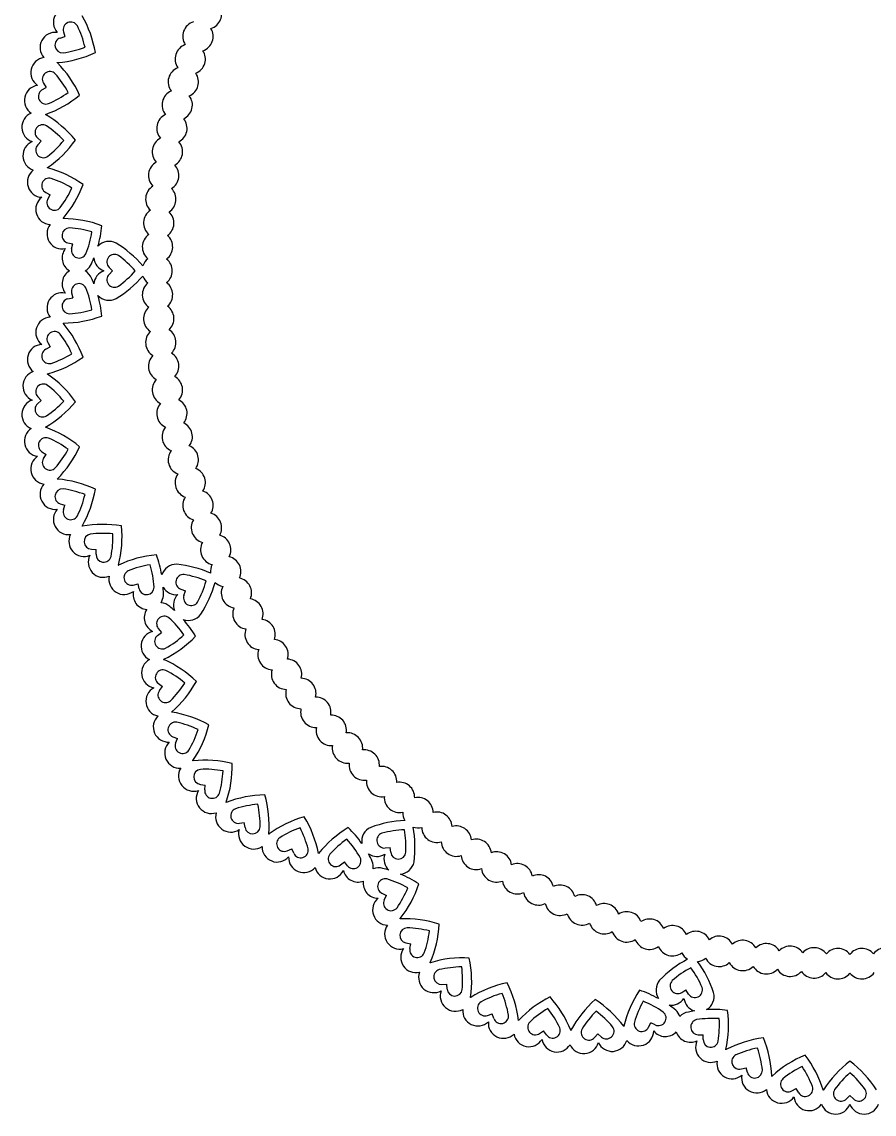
# Model space of a CAD drawing. Extents: x 452 to 770, y 213 to 497.
# Drawn here: x 465.9 to 578.1, y 213.4 to 357.2 of the extents above; entities that cross this region are included whole.
import ezdxf

# ---------------------------------------------------------------- set-up
doc = ezdxf.new("R2010")
doc.units = 0
doc.layers.get('0').update_dxf_attribs({"linetype": 'CONTINUOUS'})

msp = doc.modelspace()

# ---------------------------------------------------------------- linework, layer by layer
for p, q in [((470.981002, 355.032127), (471.600134, 355.223992)), ((471.409891, 355.843624), (471.600134, 355.223992)), ((468.570818, 348.192073), (469.119195, 348.537644)), ((468.775062, 349.086924), (469.119195, 348.537644)), ((467.978775, 341.878509), (468.453347, 341.437013)), ((468.013095, 340.961288), (468.453347, 341.437013)), ((469.075296, 334.709621), (469.647964, 334.405997)), ((469.345841, 333.832535), (469.647964, 334.405997)), ((471.989899, 328.068807), (472.621638, 327.923746)), ((472.478231, 327.29163), (472.621638, 327.923746)), ((477.410151, 324.846849), (477.867883, 324.387917)), ((477.410151, 323.928985), (477.867883, 324.387917)), ((471.989899, 320.707028), (472.621638, 320.852088)), ((472.478231, 321.484205), (472.621638, 320.852088)), ((469.345841, 314.943299), (469.647964, 314.369837)), ((469.075296, 314.066214), (469.647964, 314.369837)), ((468.013095, 307.814547), (468.453347, 307.338821)), ((467.978775, 306.897325), (468.453347, 307.338821)), ((468.570818, 300.583761), (469.119195, 300.23819)), ((468.775062, 299.68891), (469.119195, 300.23819)), ((470.981002, 293.743707), (471.600134, 293.551842)), ((471.409891, 292.93221), (471.600134, 293.551842)), ((475.079398, 287.760525), (475.727092, 287.735441)), ((475.703703, 287.087683), (475.727092, 287.735441)), ((480.586705, 283.041957), (481.218822, 283.185363)), ((481.363882, 282.553624), (481.218822, 283.185363)), ((486.868139, 282.490832), (487.479664, 282.275952)), ((487.266385, 281.663866), (487.479664, 282.275952)), ((483.780862, 276.409223), (484.287099, 276.814019)), ((483.88363, 277.321315), (484.287099, 276.814019)), ((483.899436, 270.069069), (484.420455, 269.683485)), ((484.036236, 269.161458), (484.420455, 269.683485)), ((485.791723, 263.068029), (486.394786, 262.830432)), ((486.158769, 262.22675), (486.394786, 262.830432)), ((489.431535, 256.795303), (490.075543, 256.721887)), ((490.003813, 256.077688), (490.075543, 256.721887)), ((494.570824, 251.678367), (495.211889, 251.774134)), ((495.309334, 251.133321), (495.211889, 251.774134)), ((500.859356, 248.065933), (501.453791, 248.324357)), ((501.713771, 247.7306), (501.453791, 248.324357)), ((513.767079, 248.433048), (514.411277, 248.504778)), ((514.484693, 247.860769), (514.411277, 248.504778)), ((507.868578, 246.204181), (508.375874, 246.607651)), ((508.78067, 246.101413), (508.375874, 246.607651)), ((513.321098, 242.480543), (513.904719, 242.198544)), ((513.624249, 241.614187), (513.904719, 242.198544)), ((516.481971, 235.953354), (517.118692, 235.832016)), ((516.999021, 235.194979), (517.118692, 235.832016)), ((521.2245, 230.466667), (521.87093, 230.514259)), ((521.920214, 229.867956), (521.87093, 230.514259)), ((552.779305, 229.419056), (553.328585, 229.76319)), ((553.674155, 229.214812), (553.328585, 229.76319)), ((527.225491, 226.394391), (527.837576, 226.60767)), ((528.052457, 225.996145), (527.837576, 226.60767)), ((534.075985, 224.014045), (534.612014, 224.378476)), ((534.977847, 223.843404), (534.612014, 224.378476)), ((548.432008, 224.851654), (548.714007, 225.435275)), ((549.298364, 225.154805), (548.714007, 225.435275)), ((541.309133, 223.487846), (541.732575, 223.978594)), ((542.22443, 223.556438), (541.732575, 223.978594)), ((554.960185, 223.862531), (555.608364, 223.861683)), ((555.609212, 223.213504), (555.608364, 223.861683)), ((560.640074, 219.353188), (561.266386, 219.520129)), ((561.434967, 218.894256), (561.266386, 219.520129)), ((567.29353, 216.46756), (567.855293, 216.790915)), ((568.180118, 216.23), (567.855293, 216.790915)), ((574.46713, 215.402299), (574.926061, 215.86003)), ((575.384993, 215.402299), (574.926061, 215.86003))]:
    msp.add_line(p, q)
for centre, radius, start, end in [((472.071575, 357.095592), 2, 82.595076, 221.778722), ((461.00225, 350.634803), 14.811709, 9.606952, 29.674444), ((490.224007, 358.194734), 2, 287.317264, 29.166252), ((472.365849, 356.137128), 1, 29.869928, 197.067859), ((460.982183, 350.645409), 13.636709, 13.494223, 26.055232), ((489.107597, 355.251002), 2, 107.317264, 213.122296), ((470.319318, 353.780159), 2, 82.506992, 221.690638), ((489.107597, 355.251002), 2, 289.295286, 31.144274), ((471.277008, 354.076941), 1, 107.217856, 274.415786), ((469.401832, 366.576162), 13.636709, 278.230483, 290.791492), ((488.093458, 352.27049), 2, 109.295286, 215.100318), ((469.090167, 350.467489), 2, 97.595076, 236.778722), ((469.421899, 366.565557), 14.811709, 274.61127, 294.678763), ((488.093458, 352.27049), 2, 291.273308, 33.122296), ((470.319318, 353.780159), 2, 277.595076, 278.43482), ((469.090167, 350.467489), 2, 40.850894, 41.690638), ((460.070195, 341.361894), 14.811709, 24.606952, 44.674444), ((487.1828, 349.25675), 2, 111.273308, 217.07834), ((469.622482, 349.617847), 1, 44.869928, 212.067859), ((460.048066, 341.366944), 13.636709, 28.494223, 41.055232), ((487.1828, 349.25675), 2, 293.25133, 35.100318), ((468.255713, 346.811509), 2, 97.506992, 236.690638), ((469.103958, 347.346046), 1, 122.217856, 289.415786), ((486.376706, 346.213373), 2, 113.25133, 219.056362), ((464.079769, 358.928986), 14.811709, 289.61127, 309.678763), ((464.05764, 358.934036), 13.636709, 293.230483, 305.791492), ((486.376706, 346.213373), 2, 295.229352, 37.07834), ((467.925826, 343.293587), 2, 112.595076, 251.778722), ((468.659907, 342.61067), 1, 59.869928, 227.067859), ((468.255713, 346.811509), 2, 292.595076, 293.43482), ((467.925826, 343.293587), 2, 55.850894, 56.690638), ((461.569904, 332.163717), 14.811709, 39.606952, 59.674444), ((485.676139, 343.143986), 2, 115.229352, 221.034384), ((485.676139, 343.143986), 2, 297.207374, 39.056362), ((461.547222, 332.162869), 13.636709, 43.494223, 56.055232), ((468.066043, 339.546209), 2, 112.506992, 251.690638), ((468.747037, 340.282075), 1, 137.217856, 304.415786), ((460.896157, 350.169979), 14.811709, 304.61127, 324.678763), ((460.873476, 350.169131), 13.636709, 308.230483, 320.791492), ((485.081932, 340.052247), 2, 117.207374, 223.012406), ((485.081932, 340.052247), 2, 299.185396, 41.034384), ((468.066043, 339.546209), 2, 307.595076, 308.43482), ((468.657902, 336.062777), 2, 70.850894, 71.690638), ((465.399175, 323.667115), 14.811709, 54.606952, 74.674444), ((484.594794, 336.941841), 2, 119.185396, 224.990428), ((484.594794, 336.941841), 2, 301.163418, 43.012406), ((468.657902, 336.062777), 2, 127.595076, 266.778722), ((469.543721, 335.593124), 1, 74.869928, 242.067859), ((465.377486, 323.660424), 13.636709, 58.494223, 71.055232), ((460.066333, 340.878759), 13.636709, 323.230483, 335.791492), ((460.088022, 340.885449), 14.811709, 319.61127, 339.678763), ((484.215306, 333.816474), 2, 121.163418, 226.96845), ((484.215306, 333.816474), 2, 303.14144, 44.990428), ((469.763234, 332.479379), 2, 127.506992, 266.690638), ((470.230567, 333.366424), 1, 152.217856, 319.415786), ((483.943919, 330.679871), 2, 123.14144, 228.946472), ((483.943919, 330.679871), 2, 305.119462, 46.96845), ((469.763234, 332.479379), 2, 322.595076, 323.43482), ((471.236505, 329.267826), 2, 85.850894, 86.690638), ((471.297049, 316.451115), 14.811709, 69.606952, 89.674444), ((471.236505, 329.267826), 2, 142.595076, 281.778722), ((472.213696, 329.043442), 1, 89.869928, 257.067859), ((471.277831, 316.439039), 13.636709, 73.494223, 86.055232), ((461.691218, 331.696046), 13.636709, 338.230483, 350.791492), ((461.710437, 331.708122), 14.811709, 344.014158, 354.678763), ((477.410151, 326.262917), 2, 62.547561, 136.919016), ((470.642514, 315.378486), 14.811709, 40.854947, 58.724011), ((483.780958, 327.53577), 2, 125.119462, 230.924494), ((483.780958, 327.53577), 2, 307.097484, 48.946472), ((473.231625, 326.09261), 2, 142.506992, 238.46782), ((473.45345, 327.070385), 1, 167.217856, 334.415786), ((478.118183, 325.553029), 1, 57.727071, 224.925002), ((470.619817, 315.378486), 13.636709, 41.351366, 53.912375), ((473.231625, 326.09261), 2, 301.53218, 329.595296), ((461.710437, 331.708122), 14.811709, 333.418846, 337.729209), ((473.231625, 326.09261), 2, 337.595076, 338.43482), ((477.410151, 326.262917), 2, 184.824351, 249.635865), ((483.726616, 324.387917), 2, 127.097484, 160.135535), ((483.726616, 324.387917), 2, 309.075506, 50.924494), ((473.231625, 322.683224), 2, 121.53218, 217.493008), ((473.231625, 322.683224), 2, 21.56518, 58.46782), ((477.410151, 322.512917), 2, 110.364135, 175.175649), ((478.118183, 323.222805), 1, 135.074998, 302.272929), ((470.642514, 333.397348), 14.811709, 301.275989, 319.145053), ((470.619817, 333.397348), 13.636709, 306.087625, 318.648634), ((483.726616, 324.387917), 2, 199.864465, 232.902516), ((473.45345, 321.705449), 1, 25.584214, 192.782144), ((461.691218, 317.079788), 13.636709, 9.208508, 21.769517), ((461.710437, 317.067713), 14.811709, 22.270791, 25.38873), ((483.780958, 321.240064), 2, 129.075506, 234.880538), ((483.780958, 321.240064), 2, 311.053528, 52.902516), ((471.236505, 319.508008), 2, 78.221278, 217.404924), ((472.213696, 319.732392), 1, 102.932141, 270.130072), ((477.410151, 322.512917), 2, 223.080984, 297.452439), ((461.710437, 317.067713), 14.811709, 5.321237, 15.985842), ((471.277831, 332.336795), 13.636709, 273.944768, 286.505777), ((483.943919, 318.095963), 2, 131.053528, 236.85856), ((483.943919, 318.095963), 2, 313.03155, 54.880538), ((469.763234, 316.296455), 2, 93.309362, 232.493008), ((471.297049, 332.324719), 14.811709, 270.325556, 290.393048), ((470.230567, 315.40941), 1, 40.584214, 207.782144), ((471.236505, 319.508008), 2, 273.309362, 274.149106), ((469.763234, 316.296455), 2, 36.56518, 37.404924), ((460.088022, 307.890385), 14.811709, 20.321237, 40.38873), ((484.215306, 314.95936), 2, 133.03155, 238.836582), ((484.215306, 314.95936), 2, 315.009572, 56.85856), ((460.066333, 307.897075), 13.636709, 24.208508, 36.769517), ((468.657902, 312.713057), 2, 93.221278, 232.404924), ((469.543721, 313.182711), 1, 117.932141, 285.130072), ((465.377486, 325.11541), 13.636709, 288.944768, 301.505777), ((484.594794, 311.833993), 2, 316.987594, 58.836582), ((465.399175, 325.10872), 14.811709, 285.325556, 305.393048), ((484.594794, 311.833993), 2, 135.009572, 240.814604), ((468.066043, 309.229625), 2, 108.309362, 247.493008), ((468.657902, 312.713057), 2, 288.309362, 289.149106), ((468.066043, 309.229625), 2, 51.56518, 52.404924), ((460.896157, 298.605855), 14.811709, 35.321237, 55.38873), ((468.747037, 308.493759), 1, 55.584214, 222.782144), ((460.873476, 298.606704), 13.636709, 39.208508, 51.769517), ((485.081932, 308.723587), 2, 136.987594, 242.792626), ((485.081932, 308.723587), 2, 318.965616, 60.814604), ((467.925826, 305.482247), 2, 108.221278, 247.404924), ((468.659907, 306.165164), 1, 132.932141, 300.130072), ((461.569904, 316.612117), 14.811709, 300.325556, 320.393048), ((461.547222, 316.612966), 13.636709, 303.944768, 316.505777), ((485.676139, 305.631848), 2, 138.965616, 244.770648), ((485.676139, 305.631848), 2, 320.943638, 62.792626), ((468.255713, 301.964325), 2, 123.309362, 262.493008), ((467.925826, 305.482247), 2, 303.309362, 304.149106), ((468.255713, 301.964325), 2, 66.56518, 67.404924), ((464.079769, 289.846849), 14.811709, 50.321237, 70.38873), ((486.376706, 302.562461), 2, 140.943638, 246.74867), ((486.376706, 302.562461), 2, 322.92166, 64.770648), ((469.103958, 301.429788), 1, 70.584214, 237.782144), ((464.05764, 289.841798), 13.636709, 54.208508, 66.769517), ((460.048066, 307.40889), 13.636709, 318.944768, 331.505777), ((460.070195, 307.413941), 14.811709, 315.325556, 335.393048), ((487.1828, 299.519084), 2, 142.92166, 248.726692), ((487.1828, 299.519084), 2, 324.899682, 66.74867), ((469.090167, 298.308346), 2, 123.221278, 262.404924), ((469.622482, 299.157987), 1, 147.932141, 315.130072), ((488.093458, 296.505344), 2, 144.899682, 250.704714), ((488.093458, 296.505344), 2, 326.877704, 68.726692), ((470.319318, 294.995675), 2, 138.309362, 277.493008), ((470.319318, 294.995675), 2, 81.56518, 82.404924), ((469.090167, 298.308346), 2, 318.309362, 319.149106), ((469.421899, 282.210278), 14.811709, 65.321237, 85.38873), ((471.277008, 294.698893), 1, 85.584214, 252.782144), ((469.401832, 282.199672), 13.636709, 69.208508, 81.769517), ((460.982183, 298.130425), 13.636709, 333.944768, 346.505777), ((461.00225, 298.141031), 14.811709, 330.325556, 350.393048), ((489.107597, 293.524832), 2, 328.855726, 70.704714), ((489.107597, 293.524832), 2, 146.877704, 252.682736), ((472.071575, 291.680242), 2, 138.221278, 277.404924), ((472.365849, 292.638706), 1, 162.932141, 330.130072), ((490.224007, 290.5811), 2, 330.833748, 72.682736), ((472.071575, 291.680242), 2, 333.309362, 334.149106), ((474.116227, 288.798576), 2, 96.56518, 97.404924), ((476.558491, 276.216561), 14.811709, 80.321237, 100.38873), ((464.302552, 289.425322), 14.811709, 345.325556, 5.393048), ((490.224007, 290.5811), 2, 148.855726, 254.660758), ((474.116227, 288.798576), 2, 153.309362, 292.493008), ((475.118097, 288.759776), 1, 100.584214, 267.782144), ((476.541853, 276.201123), 13.636709, 84.208508, 96.769517), ((464.285914, 289.409884), 13.636709, 348.944768, 1.505777), ((491.441359, 287.677656), 2, 332.81177, 74.660758), ((491.441359, 287.677656), 2, 150.833748, 256.63878), ((476.666874, 286.049632), 2, 153.221278, 292.404924), ((476.703052, 287.0516), 1, 177.932141, 345.130072), ((485.003197, 272.274162), 14.811709, 95.321237, 115.38873), ((469.74619, 281.860775), 14.811709, 9.728444, 20.393048), ((492.7582, 284.817961), 2, 334.789792, 76.63878), ((476.666874, 286.049632), 2, 348.309362, 349.149106), ((479.387686, 283.795351), 2, 111.56518, 112.404924), ((480.365461, 284.017175), 1, 115.584214, 282.782144), ((484.991121, 272.254944), 13.636709, 99.208508, 111.769517), ((469.734115, 281.841556), 13.636709, 3.944768, 16.505777), ((486.25373, 283.766666), 2, 88.261847, 162.633302), ((484.878878, 271.023765), 14.811709, 66.569233, 84.438297), ((492.7582, 284.817961), 2, 152.81177, 185.849821), ((479.387686, 283.795351), 2, 168.309362, 307.493008), ((487.199654, 283.434283), 1, 83.441357, 250.639287), ((484.858428, 271.013917), 13.636709, 67.065651, 79.62666), ((477.040337, 287.248351), 13.636709, 331.801911, 344.36292), ((477.060786, 287.258199), 14.811709, 326.990274, 344.859339), ((492.7582, 284.817961), 2, 225.578751, 258.616802), ((494.172963, 282.005421), 2, 336.767814, 78.616802), ((482.562902, 281.80023), 2, 168.221278, 264.182106), ((482.338518, 282.777421), 1, 192.932141, 0.130072), ((486.25373, 283.766666), 2, 210.538637, 275.350151), ((469.74619, 281.860775), 14.811709, 359.133132, 3.443494), ((482.562902, 281.80023), 2, 3.309362, 4.149106), ((487.880794, 280.388033), 2, 136.078421, 200.889935), ((494.172963, 282.005421), 2, 154.789792, 260.594824), ((482.562902, 281.80023), 2, 327.246466, 355.309582), ((484.042179, 278.728479), 2, 47.279466, 84.182106), ((488.2107, 281.334823), 1, 160.789284, 327.987215), ((495.683961, 279.24339), 2, 338.745836, 80.594824), ((484.042179, 278.728479), 2, 147.246466, 243.207294), ((484.666277, 277.943781), 1, 51.2985, 218.49643), ((476.098426, 268.670222), 14.811709, 47.985077, 51.103016), ((487.880794, 280.388033), 2, 248.795269, 323.166724), ((495.683961, 279.24339), 2, 156.767814, 262.572846), ((476.075871, 268.672763), 13.636709, 34.922794, 47.483803), ((476.098426, 268.670222), 14.811709, 31.035523, 41.700127), ((497.289392, 276.535159), 2, 340.723858, 82.572846), ((483.622312, 275.002059), 2, 103.935563, 243.119209), ((484.405374, 275.628208), 1, 128.646427, 295.844358), ((478.115898, 286.575786), 14.811709, 296.039841, 316.107334), ((478.093344, 286.578327), 13.636709, 299.659054, 312.220063), ((497.289392, 276.535159), 2, 158.745836, 264.550868), ((498.987345, 273.883954), 2, 342.70188, 84.550868), ((483.688382, 271.469321), 2, 119.023648, 258.207294), ((483.622312, 275.002059), 2, 299.023648, 299.863391), ((483.688382, 271.469321), 2, 62.279466, 63.119209), ((478.618574, 259.697796), 14.811709, 46.035523, 66.103016), ((498.987345, 273.883954), 2, 160.723858, 266.52889), ((500.775796, 271.292936), 2, 344.679902, 86.52889), ((484.494309, 270.872889), 1, 66.2985, 233.49643), ((478.59613, 259.694413), 13.636709, 49.922794, 62.483803), ((500.775796, 271.292936), 2, 162.70188, 268.506912), ((475.933002, 277.515403), 14.811709, 311.039841, 331.107334), ((502.652613, 268.765192), 2, 346.657924, 88.506912), ((484.24729, 267.761206), 2, 118.935563, 258.119209), ((484.841611, 268.568691), 1, 143.646427, 310.844358), ((475.910558, 277.51202), 13.636709, 314.659054, 327.220063), ((502.652613, 268.765192), 2, 164.679902, 270.484934), ((504.615559, 266.303735), 2, 348.635946, 90.484934), ((484.24729, 267.761206), 2, 314.023648, 314.863391), ((485.225449, 264.365943), 2, 77.279466, 78.119209), ((483.375085, 251.683361), 14.811709, 61.035523, 81.103016), ((504.615559, 266.303735), 2, 166.657924, 272.462956), ((485.225449, 264.365943), 2, 134.023648, 273.207294), ((486.158282, 263.998423), 1, 81.2985, 248.49643), ((483.354282, 251.674284), 13.636709, 64.922794, 77.483803), ((476.169486, 268.19877), 14.811709, 326.039841, 346.107334), ((506.662296, 263.911498), 2, 350.613968, 92.462956), ((476.148682, 268.189693), 13.636709, 329.659054, 342.220063), ((506.662296, 263.911498), 2, 168.635946, 274.440978), ((508.790384, 261.591332), 2, 352.59199, 94.440978), ((486.725044, 260.928835), 2, 133.935563, 273.119209), ((487.09012, 261.862628), 1, 158.646427, 325.844358), ((508.790384, 261.591332), 2, 170.613968, 276.419), ((510.997288, 259.346002), 2, 354.570011, 96.419), ((488.54863, 257.902429), 2, 149.023648, 288.207294), ((488.54863, 257.902429), 2, 92.279466, 93.119209), ((486.725044, 260.928835), 2, 329.023648, 329.863391), ((490.043811, 245.173086), 14.811709, 76.035523, 96.103016), ((489.5448, 257.788867), 1, 96.2985, 263.49643), ((490.026065, 245.158934), 13.636709, 79.922794, 92.483803), ((478.809234, 259.2608), 14.811709, 341.039841, 1.107334), ((510.997288, 259.346002), 2, 172.59199, 278.397021), ((513.280376, 257.178183), 2, 356.548033, 98.397021), ((478.791488, 259.246648), 13.636709, 344.659054, 357.220063), ((513.280376, 257.178183), 2, 174.570011, 280.375043), ((490.886717, 254.970561), 2, 148.935563, 288.119209), ((490.997671, 255.967025), 1, 173.646427, 340.844358), ((515.636929, 255.09046), 2, 358.526055, 100.375043), ((498.170288, 240.610637), 14.811709, 91.035523, 111.103016), ((483.672351, 251.310601), 14.811709, 356.039841, 16.107334), ((515.636929, 255.09046), 2, 176.548033, 282.353065), ((518.064137, 253.085319), 2, 0.504077, 102.353065), ((493.431458, 252.519257), 2, 164.023648, 303.207294), ((490.886717, 254.970561), 2, 344.023648, 344.863391), ((493.431458, 252.519257), 2, 107.279466, 108.119209), ((494.423076, 252.667392), 1, 111.2985, 278.49643), ((498.15681, 240.592374), 13.636709, 94.922794, 107.483803), ((483.658873, 251.292338), 13.636709, 359.659054, 12.220063), ((518.064137, 253.085319), 2, 178.526055, 211.564106), ((520.559109, 251.165152), 2, 2.482099, 104.331087), ((507.200711, 238.306936), 14.811709, 106.035523, 126.103016), ((490.427425, 244.889966), 14.811709, 11.039841, 31.107334), ((516.95019, 237.238468), 14.811709, 92.283518, 110.152583), ((496.4487, 250.292432), 2, 163.935563, 303.119209), ((496.297969, 251.283658), 1, 188.646427, 355.844358), ((499.541175, 248.583281), 2, 122.279466, 123.119209), ((496.4487, 250.292432), 2, 359.023648, 359.863391), ((507.192419, 238.285808), 13.636709, 109.922794, 122.483803), ((490.419133, 244.868837), 13.636709, 14.659054, 27.220063), ((516.519671, 238.418978), 14.811709, 121.035523, 141.103016), ((498.614108, 240.43645), 14.811709, 35.44273, 46.107334), ((512.659952, 249.315952), 2, 113.976133, 188.347588), ((513.656415, 249.426906), 1, 109.155642, 276.353573), ((516.936039, 237.220723), 13.636709, 92.779937, 105.340946), ((502.848325, 248.4553), 13.636709, 357.516197, 10.077206), ((502.862476, 248.473045), 14.811709, 352.70456, 10.573625), ((518.064137, 253.085319), 2, 251.293036, 284.331087), ((520.559109, 251.165152), 2, 180.504077, 286.309109), ((523.118872, 249.332245), 2, 4.460121, 106.309109), ((500.460664, 248.983018), 1, 126.2985, 293.49643), ((516.51713, 238.396423), 13.636709, 124.922794, 137.483803), ((498.611566, 240.413895), 13.636709, 29.659054, 42.220063), ((523.118872, 249.332245), 2, 182.482099, 288.287131), ((525.740373, 247.588783), 2, 6.438143, 108.287131), ((499.541175, 248.583281), 2, 179.023648, 318.207294), ((502.629809, 248.131691), 1, 203.646427, 10.844358), ((503.031952, 247.213252), 2, 14.023648, 14.863391), ((506.461414, 246.362731), 2, 137.279466, 138.119209), ((507.246113, 246.986828), 1, 141.2985, 308.49643), ((512.659952, 249.315952), 2, 236.252922, 301.064437), ((498.614108, 240.43645), 14.811709, 24.847417, 29.15778), ((515.59182, 246.977865), 2, 161.792706, 226.604221), ((515.478258, 247.974034), 1, 186.50357, 353.7015), ((525.740373, 247.588783), 2, 184.460121, 290.265153), ((528.420491, 245.936845), 2, 8.416165, 110.265153), ((503.031952, 247.213252), 2, 178.935563, 318.119209), ((506.461414, 246.362731), 2, 194.023648, 333.207294), ((509.561685, 246.725926), 1, 218.646427, 25.844358), ((510.187835, 245.942864), 2, 29.023648, 29.863391), ((510.187835, 245.942864), 2, 352.960751, 21.023867), ((515.59182, 246.977865), 2, 274.509555, 348.88101), ((531.15603, 244.378398), 2, 10.394187, 112.243175), ((510.187835, 245.942864), 2, 193.935563, 289.896392), ((512.8534, 243.817146), 2, 72.993751, 109.896392), ((510.06044, 231.308304), 14.811709, 73.699363, 76.817301), ((510.06044, 231.308304), 14.811709, 56.749809, 67.414413), ((528.420491, 245.936845), 2, 186.438143, 292.243175), ((533.94373, 242.9153), 2, 12.372209, 114.221197), ((512.8534, 243.817146), 2, 172.960751, 268.921579), ((513.756161, 243.380943), 1, 77.012785, 244.210716), ((510.039017, 231.300808), 13.636709, 60.63708, 73.198089), ((504.087764, 248.308512), 13.636709, 325.37334, 337.934349), ((504.109187, 248.316008), 14.811709, 321.754127, 341.82162), ((531.15603, 244.378398), 2, 188.416165, 294.221197), ((536.78027, 241.549294), 2, 14.350231, 116.199219), ((514.091947, 240.277584), 2, 129.649849, 268.833495), ((514.525785, 241.181483), 1, 154.360713, 321.558643), ((533.94373, 242.9153), 2, 190.394187, 296.199219), ((539.662269, 240.282009), 2, 16.328253, 118.177241), ((536.78027, 241.549294), 2, 192.372209, 298.177241), ((542.586292, 239.114954), 2, 18.306275, 120.155263), ((514.091947, 240.277584), 2, 324.737934, 325.577677), ((515.684271, 237.123364), 2, 87.993751, 88.833495), ((516.224005, 224.317879), 14.811709, 71.749809, 91.817301), ((539.662269, 240.282009), 2, 194.350231, 300.155263), ((545.548856, 238.049521), 2, 20.284297, 122.133285), ((548.546429, 237.086979), 2, 22.262319, 124.111307), ((515.684271, 237.123364), 2, 144.737934, 283.921579), ((516.669168, 236.935676), 1, 92.012785, 259.210716), ((516.205252, 224.305093), 13.636709, 75.63708, 88.198089), ((506.054865, 239.192976), 13.636709, 340.37334, 352.934349), ((506.073619, 239.205762), 14.811709, 336.754127, 356.82162), ((542.586292, 239.114954), 2, 196.328253, 302.133285), ((545.548856, 238.049521), 2, 198.306275, 304.111307), ((551.575438, 236.228475), 2, 24.240341, 126.089329), ((554.632276, 235.475032), 2, 26.218363, 128.067351), ((548.546429, 237.086979), 2, 200.284297, 306.089329), ((557.713297, 234.827549), 2, 28.196385, 130.045373), ((560.814832, 234.286796), 2, 30.174407, 132.023395), ((563.933183, 233.853418), 2, 32.152429, 134.001417), ((517.796721, 234.024969), 2, 144.649849, 283.833495), ((517.98183, 235.010354), 1, 169.360713, 336.558643), ((551.575438, 236.228475), 2, 202.262319, 308.067351), ((554.632276, 235.475032), 2, 204.240341, 237.278392), ((567.064635, 233.527932), 2, 34.130451, 135.979439), ((570.205455, 233.310726), 2, 36.108473, 137.957461), ((573.351901, 233.202058), 2, 38.086495, 139.935483), ((576.500222, 233.202058), 2, 40.064517, 141.913505), ((579.646668, 233.310726), 2, 42.042539, 143.891527), ((517.796721, 234.024969), 2, 339.737934, 340.577677), ((520.15116, 231.39035), 2, 102.993751, 103.833495), ((523.986807, 219.160895), 14.811709, 86.749809, 106.817301), ((510.329019, 230.914372), 14.811709, 351.754127, 11.82162), ((560.504335, 220.714189), 14.811709, 117.997804, 135.866868), ((554.632276, 235.475032), 2, 277.007322, 310.045373), ((542.937243, 224.723763), 14.811709, 18.418846, 36.28791), ((557.713297, 234.827549), 2, 206.218363, 312.023395), ((560.814832, 234.286796), 2, 208.196385, 314.001417), ((520.15116, 231.39035), 2, 159.737934, 298.921579), ((521.151075, 231.463967), 1, 107.012785, 274.210716), ((523.972002, 219.143691), 13.636709, 90.63708, 103.198089), ((510.314213, 230.897168), 13.636709, 355.37334, 7.934349), ((560.499284, 220.692061), 13.636709, 118.494223, 131.055232), ((542.932193, 224.701635), 13.636709, 23.230483, 35.791492), ((563.933183, 233.853418), 2, 210.174407, 315.979439), ((567.064635, 233.527932), 2, 212.152429, 317.957461), ((570.205455, 233.310726), 2, 214.130451, 319.935483), ((573.351901, 233.202058), 2, 216.108473, 321.913505), ((576.500222, 233.202058), 2, 218.086495, 323.891527), ((532.819823, 216.188792), 14.811709, 101.749809, 121.817301), ((516.585389, 224.006883), 14.811709, 6.754127, 26.82162), ((551.39874, 229.734161), 2, 139.690418, 214.061873), ((552.248381, 230.266476), 1, 134.869928, 302.067859), ((554.520182, 229.747952), 1, 212.217856, 19.415786), ((522.993554, 228.944272), 2, 159.649849, 298.833495), ((522.917319, 229.943991), 1, 184.360713, 351.558643), ((522.993554, 228.944272), 2, 354.737934, 355.577677), ((525.949657, 227.0088), 2, 117.993751, 118.833495), ((532.809975, 216.168342), 13.636709, 105.63708, 118.198089), ((516.575541, 223.986434), 13.636709, 10.37334, 22.934349), ((542.121099, 215.604114), 14.811709, 116.749809, 136.817301), ((524.416369, 218.954029), 14.811709, 21.754127, 41.82162), ((559.604247, 221.590996), 14.811709, 146.749809, 166.817301), ((542.596543, 215.639743), 14.811709, 61.157016, 71.82162), ((551.39874, 229.734161), 2, 261.967208, 326.778722), ((555.05472, 228.899708), 2, 187.506992, 252.318506), ((555.05472, 228.899708), 2, 300.223841, 14.595296), ((525.949657, 227.0088), 2, 174.737934, 313.921579), ((526.896447, 227.338706), 1, 122.012785, 289.210716), ((542.116879, 215.581812), 13.636709, 120.63708, 133.198089), ((524.412149, 218.931727), 13.636709, 25.37334, 37.934349), ((551.256767, 217.446705), 14.811709, 131.749809, 151.817301), ((533.288289, 216.100153), 14.811709, 36.754127, 56.82162), ((559.611744, 221.569572), 13.636709, 150.63708, 163.198089), ((542.60404, 215.618319), 13.636709, 55.37334, 67.934349), ((542.596543, 215.639743), 14.811709, 50.561703, 54.872066), ((550.634968, 225.622503), 2, 54.737934, 55.577677), ((556.869887, 212.381946), 14.811709, 82.464095, 93.128699), ((528.995907, 226.327659), 1, 199.360713, 6.558643), ((529.32829, 225.381736), 2, 9.737934, 10.577677), ((532.684604, 224.277309), 2, 132.993751, 133.833495), ((551.258463, 217.424071), 13.636709, 135.63708, 148.198089), ((533.289985, 216.077519), 13.636709, 40.37334, 52.934349), ((549.731068, 226.056341), 1, 244.360713, 51.558643), ((550.634968, 225.622503), 2, 18.675037, 46.738153), ((553.958873, 224.863843), 2, 98.708037, 135.610677), ((556.869887, 212.381946), 14.811709, 99.413648, 102.531587), ((554.961494, 224.86253), 1, 102.727071, 269.925002), ((556.853837, 212.365896), 13.636709, 86.351366, 98.912375), ((544.112577, 225.107156), 13.636709, 351.087625, 3.648634), ((544.128627, 225.123205), 14.811709, 347.468413, 7.535905), ((529.32829, 225.381736), 2, 174.649849, 313.833495), ((533.513747, 224.841021), 1, 137.012785, 304.210716), ((535.803347, 224.407805), 1, 214.360713, 21.558643), ((536.369228, 223.58014), 2, 24.737934, 25.577677), ((539.897025, 223.382023), 2, 147.993751, 148.833495), ((540.552016, 224.141125), 1, 152.012785, 319.210716), ((542.875725, 224.315263), 1, 229.360713, 36.558643), ((543.636539, 223.662261), 2, 39.737934, 40.577677), ((547.095405, 224.383956), 2, 162.993751, 163.833495), ((547.095405, 224.383956), 2, 219.737934, 358.921579), ((547.531608, 225.286717), 1, 167.012785, 334.210716), ((550.634968, 225.622503), 2, 219.649849, 315.610677), ((532.684604, 224.277309), 2, 189.737934, 328.921579), ((536.369228, 223.58014), 2, 189.649849, 328.833495), ((539.897025, 223.382023), 2, 204.737934, 343.921579), ((543.636539, 223.662261), 2, 204.649849, 343.833495), ((553.958873, 224.863843), 2, 198.675037, 294.635865), ((556.610524, 222.212192), 2, 155.364135, 294.547781), ((556.609211, 223.214813), 1, 180.074998, 347.272929), ((565.456098, 208.758061), 14.811709, 97.464095, 117.531587), ((549.851306, 217.767492), 14.811709, 2.468413, 22.535905), ((556.610524, 222.212192), 2, 350.452219, 351.291963), ((559.413723, 220.061222), 2, 113.708037, 114.547781), ((565.44475, 208.738404), 13.636709, 101.351366, 113.912375), ((549.839957, 217.747835), 13.636709, 6.087625, 18.648634), ((559.413723, 220.061222), 2, 170.452219, 309.635865), ((560.38252, 220.319452), 1, 117.727071, 284.925002), ((574.687673, 207.479932), 14.811709, 112.464095, 132.531587), ((557.282788, 212.143557), 14.811709, 17.468413, 37.535905), ((583.935493, 208.634662), 14.811709, 127.464095, 147.531587), ((565.91663, 208.634662), 14.811709, 32.468413, 52.535905), ((562.661318, 218.186222), 2, 170.364135, 309.547781), ((562.400553, 219.154339), 1, 195.074998, 2.272929), ((574.681798, 207.458008), 13.636709, 116.351366, 128.912375), ((557.276914, 212.121633), 13.636709, 21.087625, 33.648634), ((583.935493, 208.611964), 13.636709, 131.351366, 143.912375), ((565.91663, 208.611964), 13.636709, 36.087625, 48.648634), ((562.661318, 218.186222), 2, 5.452219, 6.291963), ((565.925713, 216.834065), 2, 128.708037, 129.547781), ((566.794664, 217.334239), 1, 132.727071, 299.925002), ((565.925713, 216.834065), 2, 185.452219, 324.635865), ((569.547935, 215.863494), 2, 185.364135, 324.547781), ((569.045488, 216.731133), 1, 210.074998, 17.272929), ((569.547935, 215.863494), 2, 20.452219, 21.291963), ((573.051061, 215.402299), 2, 143.708037, 144.547781), ((573.760949, 216.11033), 1, 147.727071, 314.925002), ((576.091174, 216.11033), 1, 225.074998, 32.272929), ((573.051061, 215.402299), 2, 200.452219, 339.635865), ((576.801061, 215.402299), 2, 200.364135, 339.547781)]:
    msp.add_arc(centre, radius, start, end)

doc.saveas('drawing.dxf')
